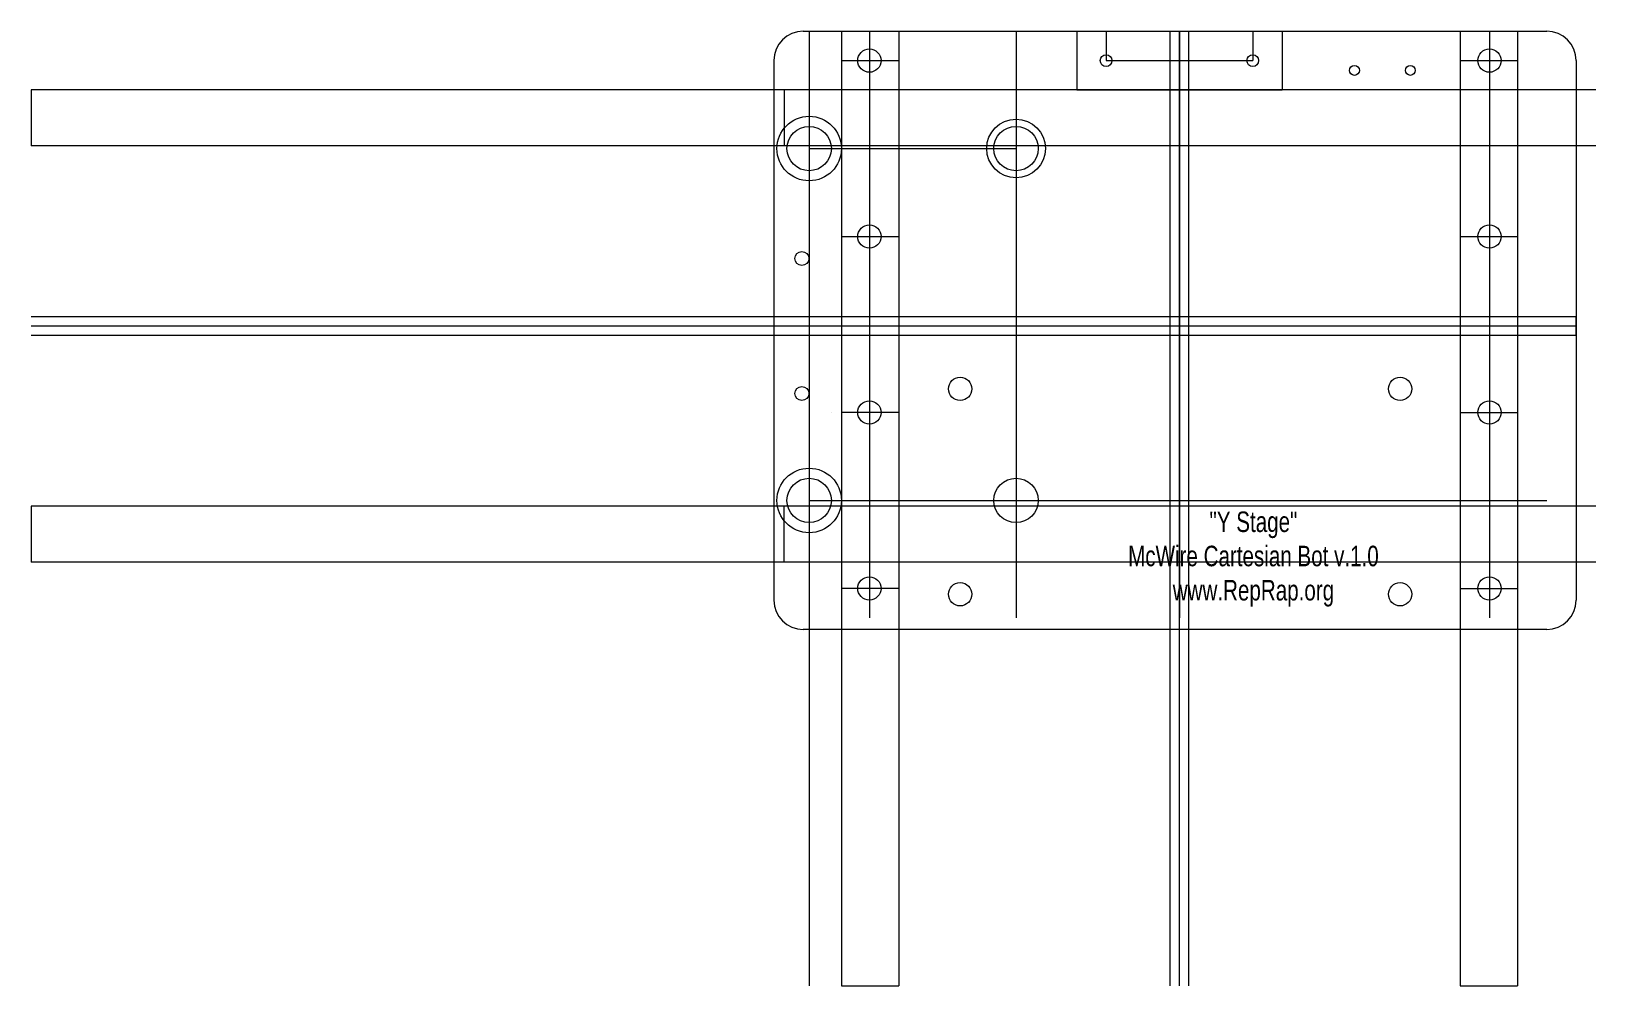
# Model space of a CAD drawing. Header units: millimetres. Extents: x -257 to 277, y -166 to 160.
import ezdxf

# ---------------------------------------------------------------- set-up
doc = ezdxf.new("R2010")
doc.units = ezdxf.units.MM
for name, color, linetype, lineweight in [('X Drive', 76, 'CONTINUOUS', 0), ('X Rails', 81, 'CONTINUOUS', 0), ('X Stage', 3, 'CONTINUOUS', 0), ('Y Drawings', 4, 'CONTINUOUS', 0), ('Y Drive', 166, 'CONTINUOUS', 0), ('Y Rails', 171, 'CONTINUOUS', 0), ('Y Text', 171, 'CONTINUOUS', 0)]:
    doc.layers.add(name, color=color, linetype=linetype, lineweight=lineweight)
doc.styles.get("Standard").update_dxf_attribs({"font": 'txt', "width": 0.75})

msp = doc.modelspace()

# ---------------------------------------------------------------- linework, layer by layer
at = {"layer": 'X Drive'}
for p, q in [((-256.7, 62.675), (270, 62.675)), ((-256.7, 59.5), (270, 59.5)), ((-3.475, 62.675), (-3.475, 56.325)), ((270, 56.325), (270, 62.675)), ((-256.7, 56.325), (270, 56.325))]:
    msp.add_line(p, q, dxfattribs=at)
at = {"layer": 'X Rails'}
for p, q in [((276.7, 140), (-256.7, 140)), ((-256.7, 140), (-256.7, 120.95)), ((0, 140), (0, 120.95)), ((270, 140), (270, 120.95)), ((276.7, 120.95), (-256.7, 120.95)), ((276.7, -1.95), (-256.7, -1.95)), ((-256.7, -1.95), (-256.7, -21)), ((0, -21), (0, -1.95)), ((270, -1.95), (270, -21)), ((276.7, -21), (-256.7, -21))]:
    msp.add_line(p, q, dxfattribs=at)
at = {"layer": 'X Stage'}
for p, q in [((6.525, 160), (260, 160)), ((-3.475, 150), (-3.475, -34)), ((270, 150), (270, -34)), ((260, -44), (6.525, -44))]:
    msp.add_line(p, q, dxfattribs=at)
for centre, radius in [((29.05, 150), 3.9688), ((109.7625, 150), 2), ((159.7625, 150), 2), ((240.475, 150), 3.9688), ((194.445, 146.665), 1.7), ((213.495, 146.665), 1.7), ((29.05, 90), 3.97), ((240.475, 90), 3.9688), ((6.05, 82.5187), 2.3813), ((6.05, 36.4813), 2.3813), ((60, 38.05), 3.9688), ((210, 38.05), 3.9688), ((29.05, 30), 3.9688), ((240.475, 30), 3.9688), ((29.05, -30), 3.9688), ((240.475, -30), 3.9688), ((60, -32), 3.9688), ((210, -32), 3.9688)]:
    msp.add_circle(centre, radius, dxfattribs=at)
for centre, start, end in [((6.525, 150), 90, 180), ((260, 150), 0, 90), ((6.525, -34), 180, 270), ((260, -34), 270, 0)]:
    msp.add_arc(centre, 10, start, end, dxfattribs=at)
at = {"layer": 'Y Drawings'}
for p, q in [((8.525, 160), (8.525, -165.5)), ((29.05, 160), (29.05, -40)), ((79.05, 160), (79.05, -40)), ((99.7625, 160), (99.7625, 140)), ((109.7625, 160), (109.7625, 150)), ((134.7625, 160), (134.7625, -40)), ((159.7625, 160), (159.7625, 150)), ((169.7625, 160), (169.7625, 140)), ((240.475, 160), (240.475, -40)), ((19.525, 150), (39.05, 150)), ((109.7625, 150), (159.7625, 150)), ((230.475, 150), (250, 150)), ((99.7625, 140), (169.7625, 140)), ((8.525, 120), (79.05, 120)), ((19.525, 90), (39.05, 90)), ((230.475, 90), (250, 90)), ((16.05, 30), (16.05, 30)), ((39.05, 30), (19.525, 30)), ((230.475, 30), (250, 30)), ((8.525, 0), (260, 0)), ((39.05, -30), (19.525, -30)), ((230.475, -30), (250, -30))]:
    msp.add_line(p, q, dxfattribs=at)
for centre, radius in [((8.525, 120), 11), ((79.05, 120), 10), ((8.525, 0), 11)]:
    msp.add_circle(centre, radius, dxfattribs=at)
at = {"layer": 'Y Drive'}
for p, q in [((131.5875, -165.5), (131.5875, 160)), ((134.7625, -165.5), (134.7625, 160)), ((137.9375, -165.5), (137.9375, 160))]:
    msp.add_line(p, q, dxfattribs=at)
at = {"layer": 'Y Rails'}
for p, q in [((19.525, 160), (39.05, 160)), ((19.525, 160), (19.525, -165.5)), ((39.05, 160), (39.05, -165.5)), ((230.475, 160), (250, 160)), ((230.475, 160), (230.475, -165.5)), ((250, 160), (250, -165.5)), ((19.525, -165.5), (39.05, -165.5)), ((230.475, -165.5), (250, -165.5))]:
    msp.add_line(p, q, dxfattribs=at)
at = {"layer": 'Y Text'}
for centre in [(8.525, 120), (79.05, 120), (8.525, 0), (79.05, 0)]:
    msp.add_circle(centre, 7.57, dxfattribs=at)

# ---------------------------------------------------------------- texts
at = {"layer": 'Y Text', "insert": (160, -20), "char_height": 7, "width": 100, "attachment_point": 5}
msp.add_mtext('"Y\\~Stage"\\PMcWire\\~Cartesian\\~Bot\\~v.1.0\\Pwww.RepRap.org\\P', dxfattribs=at)

doc.saveas('drawing.dxf')
